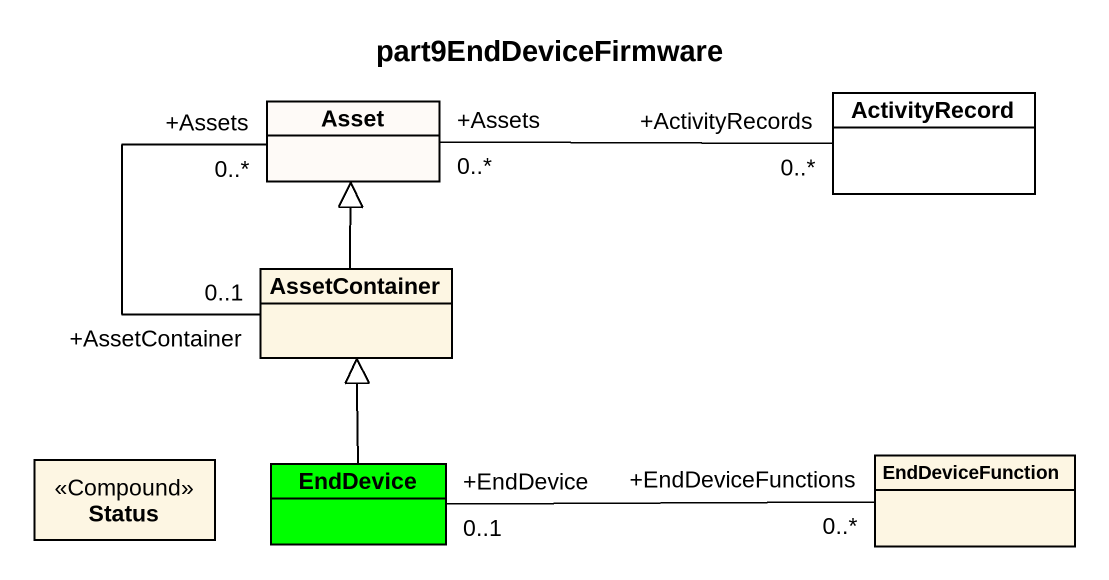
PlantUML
@startuml
title part9EndDeviceFirmware
hide circle
hide empty members
class Asset #FEFAF7
class ActivityRecord #FFFFFF
class AssetContainer
class Status <<Compound>>
class EndDevice #00FF00
class EndDeviceFunction
Asset "+Assets\n0..*" -right- "+ActivityRecords\n0..*" ActivityRecord
Asset "+Assets\n0..*" -- "+AssetContainer\n0..1" AssetContainer
AssetContainer -up-|> Asset
EndDevice -up-|> AssetContainer
EndDevice "+EndDevice\n0..1" -right- "+EndDeviceFunctions\n0..*" EndDeviceFunction
@enduml
